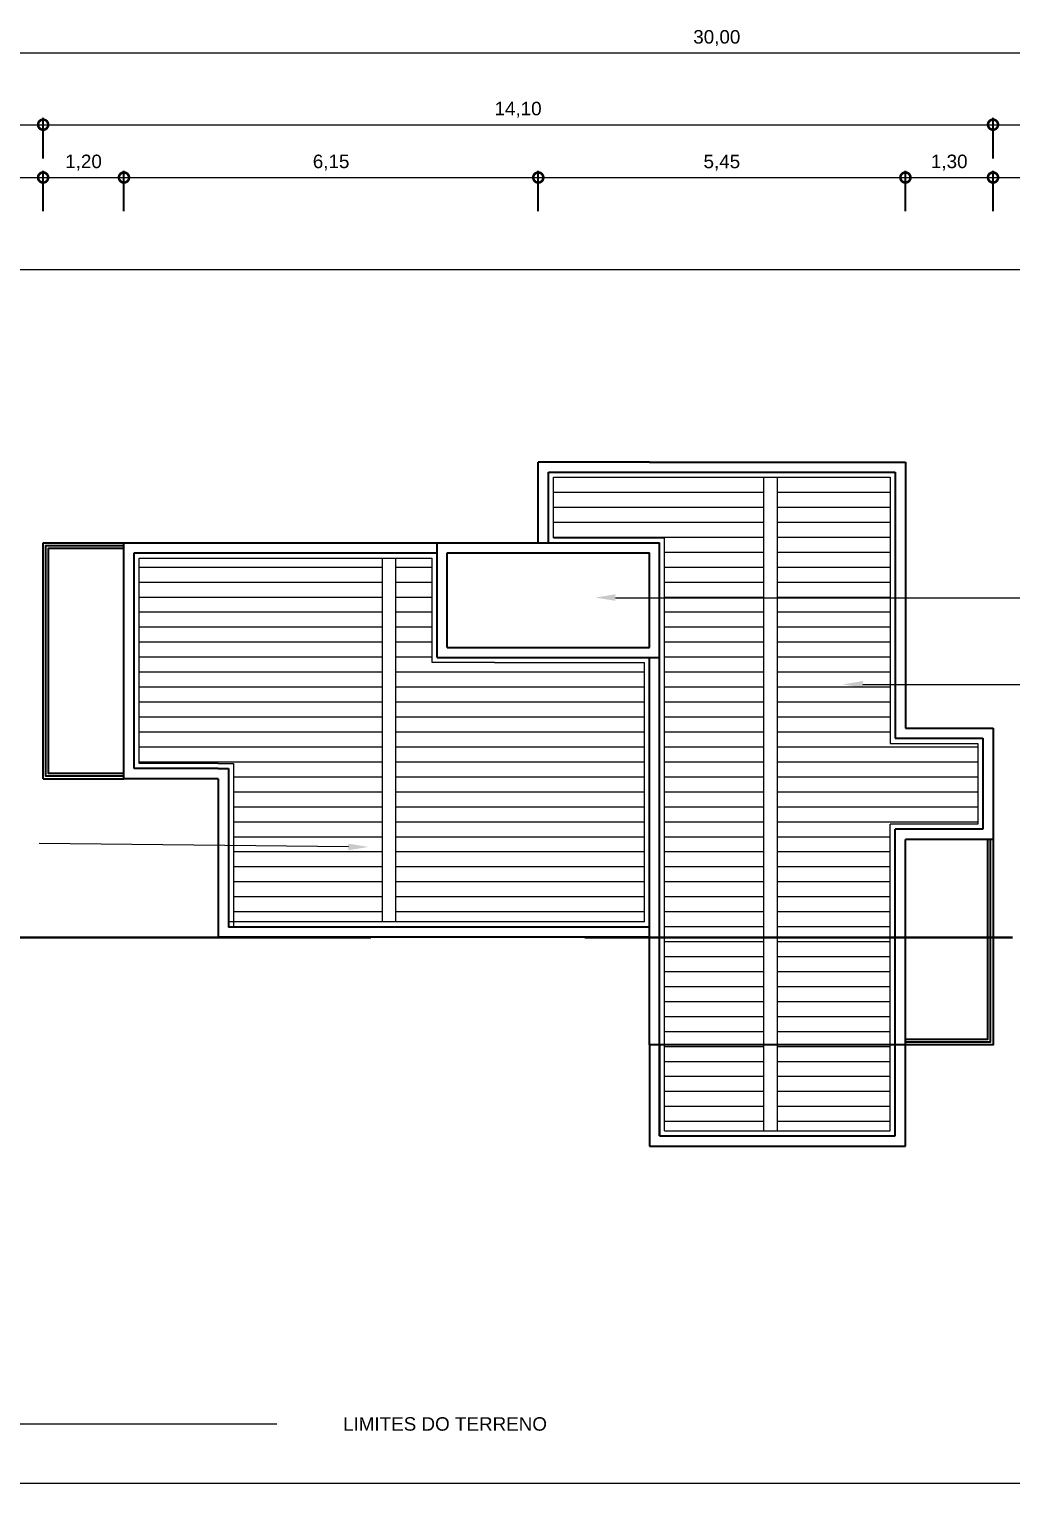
# Model space of a CAD drawing. Header units: millimetres. Extents: x 905 to 942.7, y 610.5 to 634.5.
# Drawn here: x 914.93 to 929.5, y 612.87 to 634.54 of the extents above; entities that cross this region are included whole.
import ezdxf

# ---------------------------------------------------------------- set-up
doc = ezdxf.new("R2010")
doc.units = ezdxf.units.MM
doc.linetypes.add('HIDDEN', pattern=[9.525, 6.35, -3.175])
for name, color, linetype in [('ARQ_CONC VS', 2, 'Continuous'), ('ARQ_GRADIL', 2, 'Continuous'), ('ARQ_PISO', 1, 'Continuous'), ('ARQ_PROJ INF', 1, 'HIDDEN'), ('ARQ_TXT 01', 1, 'Continuous'), ('PDF5_ARQ_COTA_AZUL', 5, 'Continuous')]:
    doc.layers.add(name, color=color, linetype=linetype)
doc.layers.add('ARQ_COTA_AZUL', color=5, linetype='Continuous', lineweight=20, true_color=0x0000ff)
for name, color, linetype, lineweight in [('ARQ_TELHADO CT', 2, 'Continuous', 20), ('ARQ_TELHADO VS', 1, 'Continuous', 20), ('LCORTE', 234, 'HIDDEN', 30)]:
    doc.layers.add(name, color=color, linetype=linetype, lineweight=lineweight)
doc.styles.add('Annot_2.0mm', font='arial.ttf', dxfattribs={"height": 2})
doc.styles.add('cota', font='arial.ttf')
doc.dimstyles.new('Info 01 - annot', dxfattribs={"dimtxt": 2, "dimasz": 3, "dimexe": 1, "dimexo": 1, "dimgap": 1, "dimtad": 1, "dimzin": 4, "dimtxsty": 'cota', "dimblk": 'DOTSMALL', "dimcen": 2, "dimdle": 1, "dimclrd": 256, "dimclre": 256, "dimclrt": 1, "dimazin": 2, "dimtfac": 0.09, "dimtix": 1, "dimtmove": 2, "dimatfit": 2, "dimfxl": 5, "dimfxlon": 1, "dimtolj": 1, "dimtzin": 4, "dimlwd": -1, "dimarcsym": 1})
pattern_1 = [(0, (884.23142, 576.11238), (0, 0.22225), [])]

# ---------------------------------------------------------------- blocks, each defined once
blk = doc.blocks.new('_DotSmall')
at = {"color": 0, "linetype": 'ByBlock', "const_width": 0.5}
blk.add_lwpolyline([(-0.0625, 0, 1), (0.0625, 0, 1)], format="xyb", close=True, dxfattribs=at)
blk = doc.blocks.new('*D40')
at = {"layer": 'ARQ_COTA_AZUL', "lineweight": -2, "transparency": 16777216}
for p, q in [((908.423, 617.972), (907.823, 617.972)), ((908.423, 612.972), (907.823, 612.972))]:
    blk.add_line(p, q, dxfattribs=at)
at = {"layer": 'ARQ_COTA_AZUL', "transparency": 16777216}
blk.add_line((907.923, 612.872), (907.923, 618.072), dxfattribs=at)
at = {"layer": 'ARQ_COTA_AZUL', "transparency": 16777216, "xscale": 0.3, "yscale": 0.3, "zscale": 0.3}
for p, rotation in [((907.923, 617.972), 90), ((907.923, 612.972), 270)]:
    blk.add_blockref('_DotSmall', p, dxfattribs=dict(at, rotation=rotation))
at = {"layer": 'ARQ_COTA_AZUL', "color": 1, "transparency": 16777216, "insert": (907.703, 615.472), "char_height": 0.2, "attachment_point": 5, "rotation": 90, "style": 'cota'}
blk.add_mtext('\\A1;5,00', dxfattribs=at)
blk = doc.blocks.new('*D41')
at = {"layer": 'ARQ_COTA_AZUL', "transparency": 16777216}
blk.add_line((907.923, 617.872), (907.923, 621.172), dxfattribs=at)
at = {"layer": 'ARQ_COTA_AZUL', "lineweight": -2, "transparency": 16777216}
for p, q in [((908.423, 621.072), (907.823, 621.072)), ((908.423, 617.972), (907.823, 617.972))]:
    blk.add_line(p, q, dxfattribs=at)
at = {"layer": 'ARQ_COTA_AZUL', "transparency": 16777216, "xscale": 0.3, "yscale": 0.3, "zscale": 0.3}
for p, rotation in [((907.923, 621.072), 90), ((907.923, 617.972), 270)]:
    blk.add_blockref('_DotSmall', p, dxfattribs=dict(at, rotation=rotation))
at = {"layer": 'ARQ_COTA_AZUL', "color": 1, "transparency": 16777216, "insert": (907.703, 619.522), "char_height": 0.2, "attachment_point": 5, "rotation": 90, "style": 'cota'}
blk.add_mtext('\\A1;3,10', dxfattribs=at)
blk = doc.blocks.new('*D22')
at = {"layer": 'ARQ_COTA_AZUL', "transparency": 16777216}
blk.add_line((907.923, 620.972), (907.923, 623.522), dxfattribs=at)
at = {"layer": 'ARQ_COTA_AZUL', "lineweight": -2, "transparency": 16777216}
for p, q in [((908.423, 623.422), (907.823, 623.422)), ((908.423, 621.072), (907.823, 621.072))]:
    blk.add_line(p, q, dxfattribs=at)
at = {"layer": 'ARQ_COTA_AZUL', "transparency": 16777216, "xscale": 0.3, "yscale": 0.3, "zscale": 0.3}
for p, rotation in [((907.923, 623.422), 90), ((907.923, 621.072), 270)]:
    blk.add_blockref('_DotSmall', p, dxfattribs=dict(at, rotation=rotation))
at = {"layer": 'ARQ_COTA_AZUL', "color": 1, "transparency": 16777216, "insert": (907.703, 622.247), "char_height": 0.2, "attachment_point": 5, "rotation": 90, "style": 'cota'}
blk.add_mtext('\\A1;2,35', dxfattribs=at)
blk = doc.blocks.new('*D23')
at = {"layer": 'ARQ_COTA_AZUL', "transparency": 16777216}
blk.add_line((907.923, 623.322), (907.923, 627.022), dxfattribs=at)
at = {"layer": 'ARQ_COTA_AZUL', "lineweight": -2, "transparency": 16777216}
for p, q in [((908.423, 626.922), (907.823, 626.922)), ((908.423, 623.422), (907.823, 623.422))]:
    blk.add_line(p, q, dxfattribs=at)
at = {"layer": 'ARQ_COTA_AZUL', "transparency": 16777216, "xscale": 0.3, "yscale": 0.3, "zscale": 0.3}
for p, rotation in [((907.923, 626.922), 90), ((907.923, 623.422), 270)]:
    blk.add_blockref('_DotSmall', p, dxfattribs=dict(at, rotation=rotation))
at = {"layer": 'ARQ_COTA_AZUL', "color": 1, "transparency": 16777216, "insert": (907.703, 625.172), "char_height": 0.2, "attachment_point": 5, "rotation": 90, "style": 'cota'}
blk.add_mtext('\\A1;3,50', dxfattribs=at)
blk = doc.blocks.new('*D24')
at = {"layer": 'ARQ_COTA_AZUL', "lineweight": -2, "transparency": 16777216}
for p, q in [((908.423, 628.122), (907.823, 628.122)), ((908.423, 626.922), (907.823, 626.922))]:
    blk.add_line(p, q, dxfattribs=at)
at = {"layer": 'ARQ_COTA_AZUL', "transparency": 16777216}
blk.add_line((907.923, 626.822), (907.923, 628.222), dxfattribs=at)
at = {"layer": 'ARQ_COTA_AZUL', "transparency": 16777216, "xscale": 0.3, "yscale": 0.3, "zscale": 0.3}
for p, rotation in [((907.923, 628.122), 90), ((907.923, 626.922), 270)]:
    blk.add_blockref('_DotSmall', p, dxfattribs=dict(at, rotation=rotation))
at = {"layer": 'ARQ_COTA_AZUL', "color": 1, "transparency": 16777216, "insert": (907.703, 627.522), "char_height": 0.2, "attachment_point": 5, "rotation": 90, "style": 'cota'}
blk.add_mtext('\\A1;1,20', dxfattribs=at)
blk = doc.blocks.new('*D25')
at = {"layer": 'ARQ_COTA_AZUL', "lineweight": -2, "transparency": 16777216}
for p, q in [((908.423, 630.972), (907.823, 630.972)), ((908.423, 628.122), (907.823, 628.122))]:
    blk.add_line(p, q, dxfattribs=at)
at = {"layer": 'ARQ_COTA_AZUL', "transparency": 16777216}
blk.add_line((907.923, 628.022), (907.923, 631.072), dxfattribs=at)
at = {"layer": 'ARQ_COTA_AZUL', "transparency": 16777216, "xscale": 0.3, "yscale": 0.3, "zscale": 0.3}
for p, rotation in [((907.923, 630.972), 90), ((907.923, 628.122), 270)]:
    blk.add_blockref('_DotSmall', p, dxfattribs=dict(at, rotation=rotation))
at = {"layer": 'ARQ_COTA_AZUL', "color": 1, "transparency": 16777216, "insert": (907.703, 629.547), "char_height": 0.2, "attachment_point": 5, "rotation": 90, "style": 'cota'}
blk.add_mtext('\\A1;2,85', dxfattribs=at)
blk = doc.blocks.new('*D26')
at = {"layer": 'ARQ_COTA_AZUL', "lineweight": -2, "transparency": 16777216}
for p, q in [((907.15, 617.972), (906.55, 617.972)), ((907.15, 612.972), (906.55, 612.972))]:
    blk.add_line(p, q, dxfattribs=at)
at = {"layer": 'ARQ_COTA_AZUL', "transparency": 16777216}
blk.add_line((906.65, 612.872), (906.65, 618.072), dxfattribs=at)
at = {"layer": 'ARQ_COTA_AZUL', "transparency": 16777216, "xscale": 0.3, "yscale": 0.3, "zscale": 0.3}
for p, rotation in [((906.65, 617.972), 90), ((906.65, 612.972), 270)]:
    blk.add_blockref('_DotSmall', p, dxfattribs=dict(at, rotation=rotation))
at = {"layer": 'ARQ_COTA_AZUL', "color": 1, "transparency": 16777216, "insert": (906.43, 615.472), "char_height": 0.2, "attachment_point": 5, "rotation": 90, "style": 'cota'}
blk.add_mtext('\\A1;5,00', dxfattribs=at)
blk = doc.blocks.new('*D27')
at = {"layer": 'ARQ_COTA_AZUL', "lineweight": -2, "transparency": 16777216}
for p, q in [((907.15, 628.122), (906.55, 628.122)), ((907.15, 617.972), (906.55, 617.972))]:
    blk.add_line(p, q, dxfattribs=at)
at = {"layer": 'ARQ_COTA_AZUL', "transparency": 16777216}
blk.add_line((906.65, 617.872), (906.65, 628.222), dxfattribs=at)
at = {"layer": 'ARQ_COTA_AZUL', "transparency": 16777216, "xscale": 0.3, "yscale": 0.3, "zscale": 0.3}
for p, rotation in [((906.65, 628.122), 90), ((906.65, 617.972), 270)]:
    blk.add_blockref('_DotSmall', p, dxfattribs=dict(at, rotation=rotation))
at = {"layer": 'ARQ_COTA_AZUL', "color": 1, "transparency": 16777216, "insert": (906.43, 623.047), "char_height": 0.2, "attachment_point": 5, "rotation": 90, "style": 'cota'}
blk.add_mtext('\\A1;10,15', dxfattribs=at)
blk = doc.blocks.new('*D28')
at = {"layer": 'ARQ_COTA_AZUL', "lineweight": -2, "transparency": 16777216}
for p, q in [((907.15, 630.972), (906.55, 630.972)), ((907.15, 628.122), (906.55, 628.122))]:
    blk.add_line(p, q, dxfattribs=at)
at = {"layer": 'ARQ_COTA_AZUL', "transparency": 16777216}
blk.add_line((906.65, 628.022), (906.65, 631.072), dxfattribs=at)
at = {"layer": 'ARQ_COTA_AZUL', "transparency": 16777216, "xscale": 0.3, "yscale": 0.3, "zscale": 0.3}
for p, rotation in [((906.65, 630.972), 90), ((906.65, 628.122), 270)]:
    blk.add_blockref('_DotSmall', p, dxfattribs=dict(at, rotation=rotation))
at = {"layer": 'ARQ_COTA_AZUL', "color": 1, "transparency": 16777216, "insert": (906.43, 629.547), "char_height": 0.2, "attachment_point": 5, "rotation": 90, "style": 'cota'}
blk.add_mtext('\\A1;2,85', dxfattribs=at)
blk = doc.blocks.new('*D30')
at = {"layer": 'ARQ_COTA_AZUL', "lineweight": -2, "transparency": 16777216}
for p, q in [((910.136, 631.843), (910.136, 632.443)), ((915.136, 631.843), (915.136, 632.443))]:
    blk.add_line(p, q, dxfattribs=at)
at = {"layer": 'ARQ_COTA_AZUL', "transparency": 16777216}
blk.add_line((910.036, 632.343), (915.236, 632.343), dxfattribs=at)
at = {"layer": 'ARQ_COTA_AZUL', "transparency": 16777216, "xscale": 0.3, "yscale": 0.3, "zscale": 0.3, "rotation": 180}
blk.add_blockref('_DotSmall', (910.136, 632.343), dxfattribs=at)
at = {"layer": 'ARQ_COTA_AZUL', "transparency": 16777216, "xscale": 0.3, "yscale": 0.3, "zscale": 0.3}
blk.add_blockref('_DotSmall', (915.136, 632.343), dxfattribs=at)
at = {"layer": 'ARQ_COTA_AZUL', "color": 1, "transparency": 16777216, "insert": (912.636, 632.564), "char_height": 0.2, "attachment_point": 5, "style": 'cota'}
blk.add_mtext('\\A1;5,00', dxfattribs=at)
blk = doc.blocks.new('*D31')
at = {"layer": 'ARQ_COTA_AZUL', "lineweight": -2, "transparency": 16777216}
for p, q in [((915.136, 631.843), (915.136, 632.443)), ((916.336, 631.843), (916.336, 632.443))]:
    blk.add_line(p, q, dxfattribs=at)
at = {"layer": 'ARQ_COTA_AZUL', "transparency": 16777216}
blk.add_line((915.036, 632.343), (916.436, 632.343), dxfattribs=at)
at = {"layer": 'ARQ_COTA_AZUL', "transparency": 16777216, "xscale": 0.3, "yscale": 0.3, "zscale": 0.3, "rotation": 180}
blk.add_blockref('_DotSmall', (915.136, 632.343), dxfattribs=at)
at = {"layer": 'ARQ_COTA_AZUL', "transparency": 16777216, "xscale": 0.3, "yscale": 0.3, "zscale": 0.3}
blk.add_blockref('_DotSmall', (916.336, 632.343), dxfattribs=at)
at = {"layer": 'ARQ_COTA_AZUL', "color": 1, "transparency": 16777216, "insert": (915.736, 632.564), "char_height": 0.2, "attachment_point": 5, "style": 'cota'}
blk.add_mtext('\\A1;1,20', dxfattribs=at)
blk = doc.blocks.new('*D32')
at = {"layer": 'ARQ_COTA_AZUL', "lineweight": -2, "transparency": 16777216}
for p, q in [((916.336, 631.843), (916.336, 632.443)), ((922.486, 631.843), (922.486, 632.443))]:
    blk.add_line(p, q, dxfattribs=at)
at = {"layer": 'ARQ_COTA_AZUL', "transparency": 16777216}
blk.add_line((916.236, 632.343), (922.586, 632.343), dxfattribs=at)
at = {"layer": 'ARQ_COTA_AZUL', "transparency": 16777216, "xscale": 0.3, "yscale": 0.3, "zscale": 0.3, "rotation": 180}
blk.add_blockref('_DotSmall', (916.336, 632.343), dxfattribs=at)
at = {"layer": 'ARQ_COTA_AZUL', "transparency": 16777216, "xscale": 0.3, "yscale": 0.3, "zscale": 0.3}
blk.add_blockref('_DotSmall', (922.486, 632.343), dxfattribs=at)
at = {"layer": 'ARQ_COTA_AZUL', "color": 1, "transparency": 16777216, "insert": (919.411, 632.564), "char_height": 0.2, "attachment_point": 5, "style": 'cota'}
blk.add_mtext('\\A1;6,15', dxfattribs=at)
blk = doc.blocks.new('*D33')
at = {"layer": 'ARQ_COTA_AZUL', "lineweight": -2, "transparency": 16777216}
for p, q in [((922.486, 631.843), (922.486, 632.443)), ((927.936, 631.843), (927.936, 632.443))]:
    blk.add_line(p, q, dxfattribs=at)
at = {"layer": 'ARQ_COTA_AZUL', "transparency": 16777216}
blk.add_line((922.386, 632.343), (928.036, 632.343), dxfattribs=at)
at = {"layer": 'ARQ_COTA_AZUL', "transparency": 16777216, "xscale": 0.3, "yscale": 0.3, "zscale": 0.3, "rotation": 180}
blk.add_blockref('_DotSmall', (922.486, 632.343), dxfattribs=at)
at = {"layer": 'ARQ_COTA_AZUL', "transparency": 16777216, "xscale": 0.3, "yscale": 0.3, "zscale": 0.3}
blk.add_blockref('_DotSmall', (927.936, 632.343), dxfattribs=at)
at = {"layer": 'ARQ_COTA_AZUL', "color": 1, "transparency": 16777216, "insert": (925.211, 632.563), "char_height": 0.2, "attachment_point": 5, "style": 'cota'}
blk.add_mtext('\\A1;5,45', dxfattribs=at)
blk = doc.blocks.new('*D34')
at = {"layer": 'ARQ_COTA_AZUL', "lineweight": -2, "transparency": 16777216}
for p, q in [((927.936, 631.843), (927.936, 632.443)), ((929.236, 631.843), (929.236, 632.443))]:
    blk.add_line(p, q, dxfattribs=at)
at = {"layer": 'ARQ_COTA_AZUL', "transparency": 16777216}
blk.add_line((927.836, 632.343), (929.336, 632.343), dxfattribs=at)
at = {"layer": 'ARQ_COTA_AZUL', "transparency": 16777216, "xscale": 0.3, "yscale": 0.3, "zscale": 0.3, "rotation": 180}
blk.add_blockref('_DotSmall', (927.936, 632.343), dxfattribs=at)
at = {"layer": 'ARQ_COTA_AZUL', "transparency": 16777216, "xscale": 0.3, "yscale": 0.3, "zscale": 0.3}
blk.add_blockref('_DotSmall', (929.236, 632.343), dxfattribs=at)
at = {"layer": 'ARQ_COTA_AZUL', "color": 1, "transparency": 16777216, "insert": (928.586, 632.564), "char_height": 0.2, "attachment_point": 5, "style": 'cota'}
blk.add_mtext('\\A1;1,30', dxfattribs=at)
blk = doc.blocks.new('*D35')
at = {"layer": 'ARQ_COTA_AZUL', "lineweight": -2, "transparency": 16777216}
for p, q in [((929.236, 631.843), (929.236, 632.443)), ((940.136, 631.843), (940.136, 632.443))]:
    blk.add_line(p, q, dxfattribs=at)
at = {"layer": 'ARQ_COTA_AZUL', "transparency": 16777216}
blk.add_line((929.136, 632.343), (940.236, 632.343), dxfattribs=at)
at = {"layer": 'ARQ_COTA_AZUL', "transparency": 16777216, "xscale": 0.3, "yscale": 0.3, "zscale": 0.3, "rotation": 180}
blk.add_blockref('_DotSmall', (929.236, 632.343), dxfattribs=at)
at = {"layer": 'ARQ_COTA_AZUL', "transparency": 16777216, "xscale": 0.3, "yscale": 0.3, "zscale": 0.3}
blk.add_blockref('_DotSmall', (940.136, 632.343), dxfattribs=at)
at = {"layer": 'ARQ_COTA_AZUL', "color": 1, "transparency": 16777216, "insert": (934.686, 632.564), "char_height": 0.2, "attachment_point": 5, "style": 'cota'}
blk.add_mtext('\\A1;10,90', dxfattribs=at)
blk = doc.blocks.new('*D36')
at = {"layer": 'ARQ_COTA_AZUL', "transparency": 16777216}
blk.add_line((910.036, 633.127), (915.236, 633.127), dxfattribs=at)
at = {"layer": 'ARQ_COTA_AZUL', "lineweight": -2, "transparency": 16777216}
for p, q in [((910.136, 632.627), (910.136, 633.227)), ((915.136, 632.627), (915.136, 633.227))]:
    blk.add_line(p, q, dxfattribs=at)
at = {"layer": 'ARQ_COTA_AZUL', "transparency": 16777216, "xscale": 0.3, "yscale": 0.3, "zscale": 0.3, "rotation": 180}
blk.add_blockref('_DotSmall', (910.136, 633.127), dxfattribs=at)
at = {"layer": 'ARQ_COTA_AZUL', "transparency": 16777216, "xscale": 0.3, "yscale": 0.3, "zscale": 0.3}
blk.add_blockref('_DotSmall', (915.136, 633.127), dxfattribs=at)
at = {"layer": 'ARQ_COTA_AZUL', "color": 1, "transparency": 16777216, "insert": (912.636, 633.348), "char_height": 0.2, "attachment_point": 5, "style": 'cota'}
blk.add_mtext('\\A1;5,00', dxfattribs=at)
blk = doc.blocks.new('*D37')
at = {"layer": 'ARQ_COTA_AZUL', "transparency": 16777216}
blk.add_line((915.036, 633.127), (929.336, 633.127), dxfattribs=at)
at = {"layer": 'ARQ_COTA_AZUL', "lineweight": -2, "transparency": 16777216}
for p, q in [((915.136, 632.627), (915.136, 633.227)), ((929.236, 632.627), (929.236, 633.227))]:
    blk.add_line(p, q, dxfattribs=at)
at = {"layer": 'ARQ_COTA_AZUL', "transparency": 16777216, "xscale": 0.3, "yscale": 0.3, "zscale": 0.3, "rotation": 180}
blk.add_blockref('_DotSmall', (915.136, 633.127), dxfattribs=at)
at = {"layer": 'ARQ_COTA_AZUL', "transparency": 16777216, "xscale": 0.3, "yscale": 0.3, "zscale": 0.3}
blk.add_blockref('_DotSmall', (929.236, 633.127), dxfattribs=at)
at = {"layer": 'ARQ_COTA_AZUL', "color": 1, "transparency": 16777216, "insert": (922.186, 633.348), "char_height": 0.2, "attachment_point": 5, "style": 'cota'}
blk.add_mtext('\\A1;14,10', dxfattribs=at)
blk = doc.blocks.new('*D38')
at = {"layer": 'ARQ_COTA_AZUL', "transparency": 16777216}
blk.add_line((929.136, 633.127), (940.236, 633.127), dxfattribs=at)
at = {"layer": 'ARQ_COTA_AZUL', "lineweight": -2, "transparency": 16777216}
for p, q in [((929.236, 632.627), (929.236, 633.227)), ((940.136, 632.627), (940.136, 633.227))]:
    blk.add_line(p, q, dxfattribs=at)
at = {"layer": 'ARQ_COTA_AZUL', "transparency": 16777216, "xscale": 0.3, "yscale": 0.3, "zscale": 0.3, "rotation": 180}
blk.add_blockref('_DotSmall', (929.236, 633.127), dxfattribs=at)
at = {"layer": 'ARQ_COTA_AZUL', "transparency": 16777216, "xscale": 0.3, "yscale": 0.3, "zscale": 0.3}
blk.add_blockref('_DotSmall', (940.136, 633.127), dxfattribs=at)
at = {"layer": 'ARQ_COTA_AZUL', "color": 1, "transparency": 16777216, "insert": (934.686, 633.348), "char_height": 0.2, "attachment_point": 5, "style": 'cota'}
blk.add_mtext('\\A1;10,90', dxfattribs=at)
blk = doc.blocks.new('*D39')
at = {"layer": 'ARQ_COTA_AZUL', "transparency": 16777216}
blk.add_line((910.036, 634.192), (940.236, 634.192), dxfattribs=at)
at = {"layer": 'ARQ_COTA_AZUL', "lineweight": -2, "transparency": 16777216}
for p, q in [((910.136, 633.692), (910.136, 634.292)), ((940.136, 633.692), (940.136, 634.292))]:
    blk.add_line(p, q, dxfattribs=at)
at = {"layer": 'ARQ_COTA_AZUL', "transparency": 16777216, "xscale": 0.3, "yscale": 0.3, "zscale": 0.3, "rotation": 180}
blk.add_blockref('_DotSmall', (910.136, 634.192), dxfattribs=at)
at = {"layer": 'ARQ_COTA_AZUL', "transparency": 16777216, "xscale": 0.3, "yscale": 0.3, "zscale": 0.3}
blk.add_blockref('_DotSmall', (940.136, 634.192), dxfattribs=at)
at = {"layer": 'ARQ_COTA_AZUL', "color": 1, "transparency": 16777216, "insert": (925.136, 634.412), "char_height": 0.2, "attachment_point": 5, "style": 'cota'}
blk.add_mtext('\\A1;30,00', dxfattribs=at)

msp = doc.modelspace()

# ---------------------------------------------------------------- hatches: boundary and pattern name
at = {"layer": 'ARQ_TELHADO VS'}
h = msp.add_hatch(dxfattribs=at)
h.set_pattern_fill('LINE', color=256, scale=0.07)
h.set_pattern_definition(pattern_1)
h.paths.add_polyline_path([(925.836, 627.897), (922.711, 627.897), (922.711, 626.997), (924.361, 626.997), (924.361, 619.472), (925.836, 619.472)])
h.paths.add_polyline_path([(925.836, 619.472), (924.361, 619.472), (924.361, 618.197), (925.836, 618.197)])
h.paths.add_polyline_path([(927.711, 619.472), (926.036, 619.472), (926.036, 618.197), (927.711, 618.197)])
h.paths.add_polyline_path([(929.011, 623.947), (927.711, 623.947), (927.711, 624.172), (927.711, 627.897), (926.036, 627.897), (926.036, 619.472), (927.711, 619.472), (927.711, 622.672), (927.711, 622.747), (929.011, 622.747)])
h = msp.add_hatch(dxfattribs=at)
h.set_pattern_fill('LINE', color=256, scale=0.07)
h.set_pattern_definition(pattern_1)
h.paths.add_polyline_path([(916.561, 623.647), (917.736, 623.647), (917.961, 623.647), (917.961, 621.297), (920.173, 621.297), (920.173, 626.697), (916.561, 626.697)])
h.paths.add_polyline_path([(921.837, 625.147), (920.911, 625.147), (920.911, 626.697), (920.373, 626.697), (920.373, 621.297), (924.061, 621.297), (924.061, 623.122), (924.061, 625.147)])

# ---------------------------------------------------------------- linework, layer by layer
at = {"layer": 'ARQ_CONC VS'}
for p, q in [((924.136, 628.122), (922.486, 628.122)), ((922.486, 626.922), (922.486, 628.122)), ((924.136, 628.122), (927.936, 628.122)), ((927.936, 628.122), (927.936, 627.072)), ((927.936, 628.122), (927.936, 624.172)), ((922.636, 626.922), (922.636, 627.972)), ((922.636, 627.972), (924.136, 627.972)), ((922.636, 627.972), (927.786, 627.972)), ((927.786, 627.972), (927.786, 627.072)), ((927.786, 627.972), (927.786, 624.172)), ((916.336, 623.502), (916.336, 626.922)), ((916.336, 626.922), (916.701, 626.922)), ((916.486, 623.572), (916.486, 626.772)), ((916.486, 626.772), (916.701, 626.772)), ((916.701, 626.922), (924.286, 626.922)), ((916.701, 626.772), (920.986, 626.772)), ((920.386, 626.772), (920.986, 626.772)), ((920.986, 625.222), (920.986, 626.922)), ((921.136, 626.772), (924.136, 626.772)), ((921.136, 626.772), (924.136, 626.772)), ((921.136, 625.372), (921.136, 626.772)), ((924.136, 625.672), (924.136, 626.772)), ((924.136, 625.372), (924.136, 626.772)), ((924.286, 618.122), (924.286, 626.922)), ((921.136, 625.372), (921.267, 625.372)), ((921.136, 625.372), (922.636, 625.372)), ((922.636, 625.372), (924.136, 625.372)), ((920.986, 625.222), (924.286, 625.222)), ((921.837, 625.222), (924.286, 625.222)), ((924.136, 621.222), (924.136, 625.222)), ((924.136, 625.144), (924.136, 625.222)), ((916.336, 623.422), (916.336, 624.32)), ((916.486, 623.572), (916.486, 624.32)), ((927.786, 624.172), (927.786, 624.022)), ((927.936, 624.172), (928.036, 624.172)), ((927.936, 624.172), (929.236, 624.172)), ((929.236, 624.172), (929.236, 622.522)), ((924.136, 623.922), (924.136, 624.022)), ((924.286, 623.922), (924.286, 624.022)), ((927.786, 624.022), (928.036, 624.022)), ((927.786, 624.022), (929.086, 624.022)), ((929.086, 624.022), (929.086, 622.672)), ((917.736, 623.572), (916.486, 623.572)), ((917.736, 623.572), (917.886, 623.572)), ((917.886, 623.572), (917.886, 621.222)), ((917.736, 623.422), (916.336, 623.422)), ((917.736, 623.422), (917.736, 621.072)), ((924.136, 621.072), (924.136, 623.122)), ((924.286, 619.472), (924.286, 623.122)), ((929.086, 622.672), (927.786, 622.672)), ((927.786, 618.122), (927.786, 622.672)), ((927.786, 622.298), (927.786, 622.672)), ((929.236, 622.522), (927.936, 622.522)), ((927.936, 619.552), (927.936, 622.522)), ((924.136, 621.222), (917.886, 621.222)), ((924.136, 621.222), (923.786, 621.222)), ((924.136, 621.072), (917.736, 621.072)), ((924.136, 621.072), (923.786, 621.072)), ((924.136, 619.472), (924.136, 621.072)), ((927.936, 619.622), (927.936, 619.898)), ((927.936, 619.472), (927.936, 619.622)), ((924.136, 619.472), (924.136, 617.972)), ((924.286, 619.472), (924.286, 618.122)), ((927.936, 617.972), (927.936, 619.472)), ((924.286, 618.122), (927.786, 618.122)), ((925.836, 618.122), (927.786, 618.122)), ((924.136, 617.972), (927.936, 617.972)), ((925.836, 617.972), (927.936, 617.972))]:
    msp.add_line(p, q, dxfattribs=at)
at = {"layer": 'ARQ_GRADIL'}
for points in [[(916.336, 623.462), (915.176, 623.462), (915.176, 626.882), (916.336, 626.882)], [(916.336, 623.502), (915.216, 623.502), (915.216, 626.842), (916.336, 626.842)], [(929.196, 622.522), (929.196, 619.512), (927.936, 619.512)], [(929.156, 622.522), (929.156, 619.552), (927.936, 619.552)]]:
    msp.add_lwpolyline(points, dxfattribs=at)
at = {"layer": 'ARQ_PISO'}
for p, q in [((915.136, 623.422), (915.136, 626.922)), ((915.136, 626.922), (916.336, 626.922)), ((915.136, 623.422), (916.336, 623.422))]:
    msp.add_line(p, q, dxfattribs=at)
msp.add_lwpolyline([(929.236, 622.522), (929.236, 619.472), (927.936, 619.472)], dxfattribs=at)
at = {"layer": 'ARQ_PROJ INF'}
msp.add_line((927.936, 619.472), (924.136, 619.472), dxfattribs=at)
at = {"layer": 'ARQ_TELHADO CT'}
msp.add_lwpolyline([(910.136, 612.972), (940.136, 612.972), (940.136, 630.972), (910.136, 630.972)], close=True, dxfattribs=at)
at = {"layer": 'ARQ_TELHADO VS'}
for p, q in [((922.711, 626.997), (922.711, 627.897)), ((922.711, 627.897), (927.711, 627.897)), ((925.836, 618.197), (925.836, 627.897)), ((926.036, 618.197), (926.036, 627.897)), ((927.711, 627.897), (927.711, 624.172)), ((922.711, 626.997), (924.361, 626.997)), ((924.361, 618.197), (924.361, 626.997)), ((916.561, 623.647), (916.561, 626.697)), ((916.561, 626.697), (920.911, 626.697)), ((920.173, 621.297), (920.173, 626.697)), ((920.373, 621.297), (920.373, 626.697)), ((920.911, 625.147), (920.911, 626.697)), ((921.837, 625.147), (920.911, 625.147)), ((921.837, 625.147), (924.061, 625.147)), ((924.061, 621.297), (924.061, 625.147)), ((927.711, 624.172), (927.711, 623.947)), ((927.711, 623.947), (929.011, 623.947)), ((929.011, 623.947), (929.011, 622.747)), ((917.736, 623.647), (916.561, 623.647)), ((917.736, 623.647), (917.961, 623.647)), ((917.961, 623.647), (917.961, 621.222)), ((924.061, 621.297), (924.061, 623.122)), ((929.011, 622.747), (927.711, 622.747)), ((927.711, 622.672), (927.711, 622.747)), ((927.711, 618.197), (927.711, 622.672)), ((924.061, 621.297), (917.886, 621.297)), ((924.361, 618.197), (927.711, 618.197))]:
    msp.add_line(p, q, dxfattribs=at)
at = {"layer": 'LCORTE'}
msp.add_line((913.652, 621.068), (934.42, 621.068), dxfattribs=at)
at = {"layer": 'PDF5_ARQ_COTA_AZUL', "lineweight": 20}
for points in [[(923.631, 626.109), (931.801, 626.109)], [(927.304, 624.821), (935.475, 624.821)], [(919.667, 622.413), (915.077, 622.46)], [(910.437, 613.85), (918.607, 613.85)]]:
    msp.add_lwpolyline(points, dxfattribs=at)
at = {"layer": 'PDF5_ARQ_COTA_AZUL', "transparency": 33554559}
for points in [[(923.631, 626.063), (923.33, 626.109), (923.631, 626.16)], [(927.304, 624.775), (927.004, 624.821), (927.304, 624.872)], [(919.667, 622.459), (919.967, 622.41), (919.666, 622.362)]]:
    msp.add_solid(points, dxfattribs=at)

# ---------------------------------------------------------------- texts
at = {"layer": 'ARQ_TXT 01', "insert": (919.588, 613.949), "char_height": 0.2, "width": 3.24803, "attachment_point": 1, "style": 'Annot_2.0mm'}
msp.add_mtext('LIMITES DO TERRENO', dxfattribs=at)

# ---------------------------------------------------------------- dimensions: what is measured, and where the dimension line sits
at = {"layer": 'ARQ_COTA_AZUL'}
for base, p1, p2, picture, middle in [((940.136, 634.192), (910.136, 630.972), (940.136, 630.972), '*D39', (925.136, 634.412)), ((915.136, 633.127), (910.136, 630.972), (915.136, 626.922), '*D36', (912.636, 633.348)), ((929.236, 633.127), (915.136, 626.922), (929.236, 624.172), '*D37', (922.186, 633.348)), ((940.136, 633.127), (929.236, 624.172), (940.136, 630.972), '*D38', (934.686, 633.348)), ((915.136, 632.343), (910.136, 630.972), (915.136, 626.922), '*D30', (912.636, 632.564)), ((916.336, 632.343), (915.136, 626.922), (916.336, 626.922), '*D31', (915.736, 632.564)), ((922.486, 632.343), (916.336, 626.922), (922.486, 626.922), '*D32', (919.411, 632.564)), ((927.936, 632.343), (922.486, 626.922), (927.936, 628.122), '*D33', (925.211, 632.563)), ((929.236, 632.343), (927.936, 628.122), (929.236, 624.172), '*D34', (928.586, 632.564)), ((940.136, 632.343), (929.236, 624.172), (940.136, 630.972), '*D35', (934.686, 632.564))]:
    dim = msp.add_linear_dim(base=base, p1=p1, p2=p2, dimstyle='Info 01 - annot', dxfattribs=at)
    dim.commit()
    dim.dimension.update_dxf_attribs({"geometry": picture, "text_midpoint": middle})
for base, p1, p2, picture, middle in [((906.65, 630.972), (922.486, 628.122), (910.136, 630.972), '*D28', (906.43, 629.547)), ((907.923, 630.972), (922.486, 628.122), (910.136, 630.972), '*D25', (907.703, 629.547)), ((906.65, 628.122), (924.136, 617.972), (922.486, 628.122), '*D27', (906.43, 623.047)), ((907.923, 628.122), (916.336, 626.922), (922.486, 628.122), '*D24', (907.703, 627.522)), ((907.923, 626.922), (917.736, 623.422), (916.336, 626.922), '*D23', (907.703, 625.172)), ((907.923, 623.422), (924.136, 621.072), (917.736, 623.422), '*D22', (907.703, 622.247)), ((907.923, 621.072), (924.136, 617.972), (924.136, 621.072), '*D41', (907.703, 619.522)), ((906.65, 617.972), (910.136, 612.972), (924.136, 617.972), '*D26', (906.43, 615.472)), ((907.923, 617.972), (910.136, 612.972), (924.136, 617.972), '*D40', (907.703, 615.472))]:
    dim = msp.add_linear_dim(base=base, p1=p1, p2=p2, angle=90, dimstyle='Info 01 - annot', dxfattribs=at)
    dim.commit()
    dim.dimension.update_dxf_attribs({"geometry": picture, "text_midpoint": middle})

doc.saveas('drawing.dxf')
